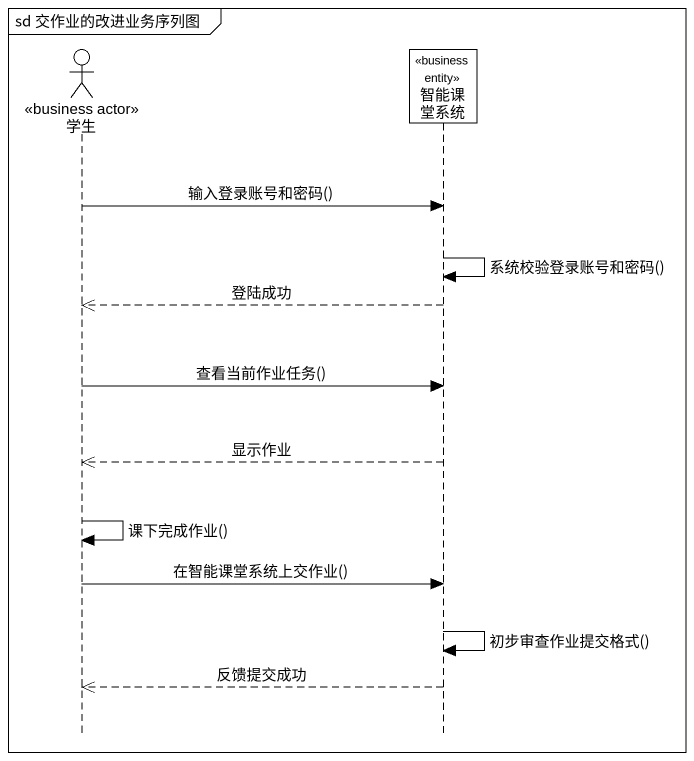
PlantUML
@startuml
mainframe sd 交作业的改进业务序列图
hide footbox
actor 学生 <<business actor>>
participant 智能课堂系统 <<business entity>>

学生 -> 智能课堂系统 : 输入登录账号和密码()
智能课堂系统 -> 智能课堂系统 : 系统校验登录账号和密码()
智能课堂系统 -->> 学生 : 登陆成功
学生 -> 智能课堂系统 : 查看当前作业任务()
智能课堂系统 -->> 学生 : 显示作业
学生 -> 学生 : 课下完成作业()
学生 -> 智能课堂系统 : 在智能课堂系统上交作业()
智能课堂系统 -> 智能课堂系统 : 初步审查作业提交格式()
智能课堂系统 -->> 学生 : 反馈提交成功
@enduml
